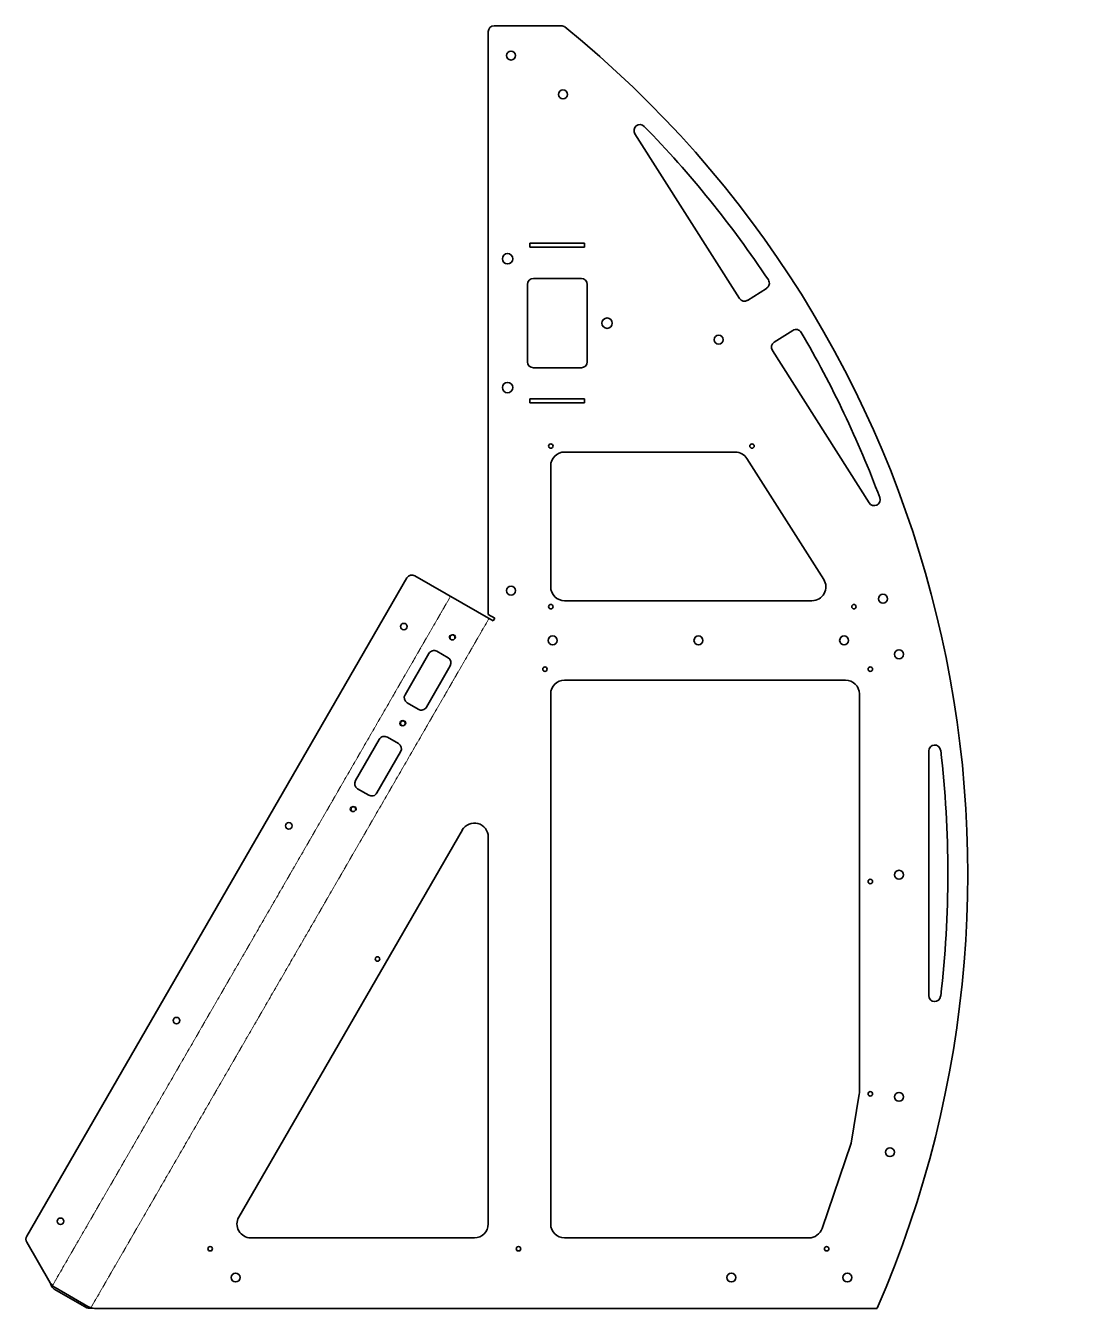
# Model space of a CAD drawing. Header units: millimetres. Extents: x -1 to 1054, y 0 to 1294.
import ezdxf

# ---------------------------------------------------------------- set-up
doc = ezdxf.new("R2010")
doc.units = ezdxf.units.MM
doc.linetypes.add('Chain', pattern=[13.68, 9.12, -1.14, 2.28, -1.14])
for name, color, linetype, lineweight in [('SIMUMAK Bend Centerline (ISO)', 7, 'Chain', 9), ('SIMUMAK Visible (ISO)', 7, 'Continuous', 35), ('SIMUMAK Visible Narrow (ISO)', 7, 'Continuous', 25)]:
    doc.layers.add(name, color=color, linetype=linetype, lineweight=lineweight)

# ---------------------------------------------------------------- blocks, each defined once
blk = doc.blocks.new('SIL-V025-CSTI001_Sheet_1_SIL-V025-CSTD001 (desplegada)')
at = {"layer": 'SIMUMAK Bend Centerline (ISO)', "ltscale": 0.263158}
for p, q in [((-546.9, -468.2), (-144.9, 228)), ((-507.8, -490), (-106.1, 205.6))]:
    blk.add_line(p, q, dxfattribs=at)
at = {"layer": 'SIMUMAK Visible (ISO)'}
for p, q in [((-100.9, 803.5), (-33.4, 803.5)), ((-106.9, 209.5), (-106.9, 797.5)), ((146.4, 528.4), (41.1, 694.5)), ((-64.9, 584), (-9.9, 584)), ((-64.9, 580), (-64.9, 584)), ((-9.9, 584), (-9.9, 580)), ((-9.9, 580), (-64.9, 580)), ((-61.4, 548.5), (-13, 548.5)), ((-67.4, 464.5), (-67.4, 542.5)), ((-7, 542.5), (-7, 464.5)), ((173.8, 538.6), (154.7, 526.5)), ((181.5, 484.3), (200.2, 496.2)), ((277.2, 322.2), (179.7, 476)), ((-13, 458.5), (-61.4, 458.5)), ((-64.9, 427), (-9.9, 427)), ((-64.9, 423), (-64.9, 427)), ((-9.9, 427), (-9.9, 423)), ((-9.9, 423), (-64.9, 423)), ((-29.9, 373.5), (142.2, 373.5)), ((154, 367), (231.4, 245)), ((-43.9, 237.5), (-43.9, 359.5)), ((-189, 246.5), (-572.3, -417.4)), ((-180.8, 248.7), (-101.9, 203.2)), ((219.6, 223.5), (-29.9, 223.5)), ((-106.9, 209.5), (-100.4, 205.8)), ((-100.4, 205.8), (-101.9, 203.2)), ((-190.8, 128.7), (-166.8, 170.3)), ((-158.6, 172.5), (-147.4, 166)), ((-145.2, 157.8), (-169.2, 116.2)), ((-29.9, 143.5), (253.4, 143.5)), ((-43.9, -405.1), (-43.9, 129.5)), ((267.4, 129.5), (267.4, -271.8)), ((-177.4, 114), (-188.6, 120.5)), ((-240.8, 42.1), (-216.8, 83.7)), ((-208.6, 85.9), (-197.4, 79.4)), ((-195.2, 71.2), (-219.2, 29.6)), ((337.4, -174.8), (337.4, 72)), ((-227.4, 27.4), (-238.6, 33.9)), ((-358.4, -398.1), (-133, -7.7)), ((-106.9, -14.7), (-106.9, -405.1)), ((267.3, -274.1), (259.1, -323.6)), ((259.1, -323.6), (229.8, -409.6)), ((-572.3, -423.4), (-548.6, -464.4)), ((-120.9, -419.1), (-346.3, -419.1)), ((216.5, -419.1), (-29.9, -419.1)), ((-544.5, -470.8), (-511.6, -489.8)), ((-543.6, -469.3), (-510.7, -488.3)), ((285.3, -490.2), (-504, -490.2))]:
    blk.add_line(p, q, dxfattribs=at)
for centre, radius in [((-83.9, 773.4), 4.5), ((-31.5, 734.2), 4.5), ((-87.4, 568.5), 5.25), ((13, 503.5), 5.25), ((125.5, 486.8), 4.5), ((-87.4, 438.5), 5.25), ((-43.8, 379.5), 2.25), ((159.1, 379.5), 2.25), ((-83.9, 233.7), 4.5), ((291.2, 225.5), 4.5), ((-43.8, 217.5), 2.25), ((261.9, 217.5), 2.25), ((-191.9, 197.4), 3.3), ((-143, 186.5), 2.46), ((-41.9, 183.5), 4.5), ((105.1, 183.5), 4.5), ((252, 183.5), 4.5), ((307.4, 169.5), 4.5), ((-49.7, 154.5), 2.25), ((278.4, 154.5), 2.25), ((-193, 99.9), 2.46), ((-243, 13.3), 2.46), ((-308, -3.6), 3.3), ((307.4, -52.9), 4.5), ((278.4, -59.7), 2.25), ((-218.5, -137.8), 2.25), ((-421.3, -200), 3.3), ((278.4, -273.9), 2.25), ((307.4, -276.9), 4.5), ((298.2, -332.7), 4.5), ((-538.2, -402.4), 3.3), ((-387.3, -430.1), 2.25), ((-76.4, -430.1), 2.25), ((234.4, -430.1), 2.25), ((-361.7, -459.1), 4.5), ((138.3, -459.1), 4.5), ((255.2, -459.1), 4.5)]:
    blk.add_circle(centre, radius, dxfattribs=at)
at = {"layer": 'SIMUMAK Visible (ISO)', "extrusion": (0, 0, -1)}
for centre, radius, start, end in [((100.9, 797.5), 6, 0, 90), ((33.4, 797.5), 6, 90, 129.1024), ((723.4, -51.4), 1100, 129.1024, 203.509), ((723.4, -51.4), 1080, 135.7696, 146.3504), ((723.4, -51.4), 1080, 149.6585, 159.4577), ((183.8, 243.5), 6, 30, 120), ((723.4, -51.4), 1080, 173.4023, 186.5977), ((567.1, -420.4), 6, 330, 30)]:
    blk.add_arc(centre, radius, start, end, dxfattribs=at)
at = {"layer": 'SIMUMAK Visible (ISO)'}
for centre, radius, start, end in [((46.1, 697.7), 6, 44.2304, 212.3863), ((-61.4, 542.5), 6, 90, 180), ((-13, 542.5), 6, 0, 90), ((170.6, 543.7), 6, 302.3863, 33.6496), ((151.5, 531.6), 6, 212.3863, 302.3863), ((203.5, 491.1), 6, 30.3415, 122.3863), ((184.7, 479.2), 6, 122.3863, 212.3863), ((-61.4, 464.5), 6, 180, 270), ((-13, 464.5), 6, 270, 0), ((-29.9, 359.5), 14, 90, 180), ((142.2, 359.5), 14, 32.3863, 90), ((282.3, 325.4), 6, 212.3863, 20.5423), ((-29.9, 237.5), 14, 180, 270), ((219.6, 237.5), 14, 270, 32.3863), ((-161.6, 167.3), 6, 60, 150), ((-150.4, 160.8), 6, 330, 60), ((-29.9, 129.5), 14, 90, 180), ((253.4, 129.5), 14, 360, 90), ((-185.6, 125.7), 6, 150, 240), ((-174.4, 119.2), 6, 240, 330), ((-211.6, 80.7), 6, 60, 150), ((-200.4, 74.2), 6, 330, 60), ((343.4, 72), 6, 6.5977, 180), ((-235.6, 39.1), 6, 150, 240), ((-224.4, 32.6), 6, 240, 330), ((-120.9, -14.7), 14, 0, 150), ((343.4, -174.8), 6, 180, 353.4023), ((253.4, -271.8), 14, 350.5979, 0), ((-346.3, -405.1), 14, 150, 270), ((-120.9, -405.1), 14, 270, 360), ((-29.9, -405.1), 14, 180, 270), ((216.5, -405.1), 14, 270, 341.1959)]:
    blk.add_arc(centre, radius, start, end, dxfattribs=at)
for points in [[(-548, -466), (-548.2, -465.5), (-548.4, -464.9), (-548.6, -464.4)], [(-548.6, -464.4), (-548, -465.2), (-547.4, -466), (-546.7, -466.8)], [(-546.7, -466.8), (-545.8, -467.8), (-544.7, -468.7), (-543.6, -469.3)], [(-510.7, -488.3), (-509.6, -489), (-508.3, -489.4), (-507, -489.7)], [(-507, -489.7), (-506, -489.9), (-505, -490.1), (-504, -490.2)]]:
    blk.add_open_spline(points, degree=3, dxfattribs=at)
for points, knots in [([(-544.5, -470.8), (-545.8, -470.1), (-546.7, -468.7), (-547.5, -467.1), (-547.7, -466.7), (-547.8, -466.4), (-548, -466)], [-3.141593, -3.141593, -3.141593, -3.141593, -2.103184, -2.103184, -2.103184, -1.881981, -1.881981, -1.881981, -1.881981]), ([(-506.3, -490.1), (-508.1, -490), (-509.8, -489.9), (-511, -489.8), (-511.2, -489.8), (-511.4, -489.8), (-511.6, -489.8)], [-0.6096208, -0.6096208, -0.6096208, -0.6096208, -0.0778156, -0.0778156, -0.0778156, 0, 0, 0, 0]), ([(-504, -490.2), (-504, -490.2), (-504, -490.2), (-504, -490.2), (-504.8, -490.2), (-505.5, -490.1), (-506.3, -490.1)], [-0.8259876, -0.8259876, -0.8259876, -0.8259876, -0.8239611, -0.8239611, -0.8239611, -0.6096208, -0.6096208, -0.6096208, -0.6096208])]:
    blk.add_open_spline(points, degree=3, knots=knots, dxfattribs=at)
at = {"layer": 'SIMUMAK Visible Narrow (ISO)', "extrusion": (0, 0, -1)}
for centre in [(143, 186.5), (193, 99.9), (243, 13.3)]:
    blk.add_arc(centre, 3, 290, 200, dxfattribs=at)

msp = doc.modelspace()

# ---------------------------------------------------------------- block references
msp.add_blockref('SIL-V025-CSTI001_Sheet_1_SIL-V025-CSTD001 (desplegada)', (572.3, 490.2))

doc.saveas('drawing.dxf')
